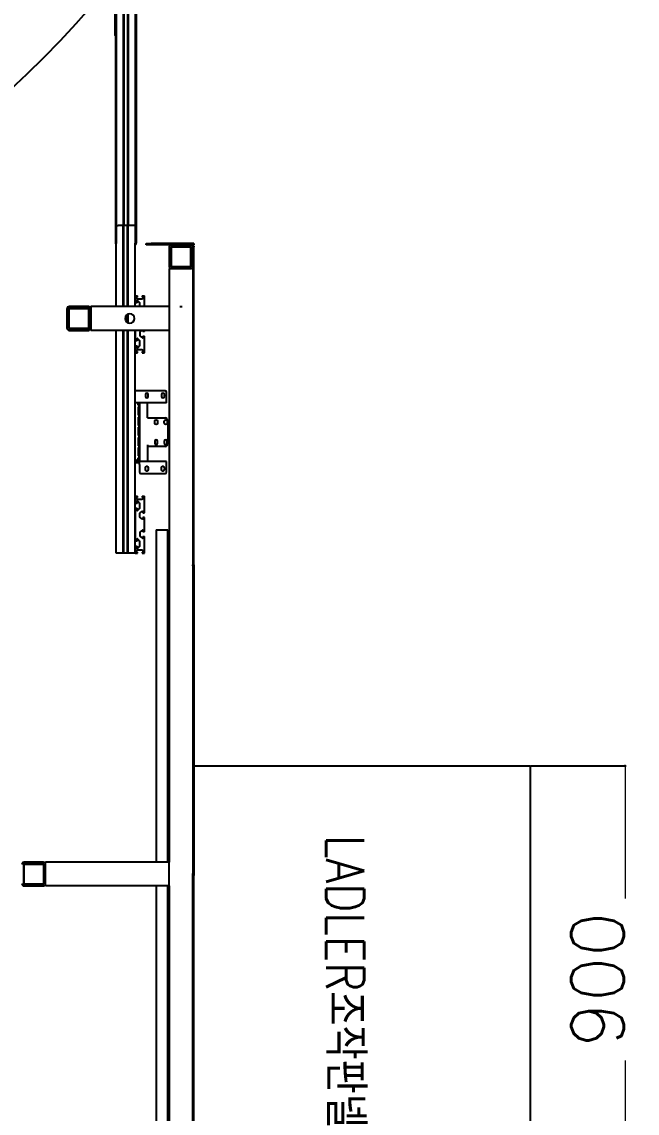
# Model space of a CAD drawing. Header units: millimetres. Extents: x 10462777 to 22643323, y 453826 to 1389191.
# Drawn here: x 11301512 to 11302807, y 580603 to 582901 of the extents above; entities that cross this region are included whole.
import ezdxf

# ---------------------------------------------------------------- set-up
doc = ezdxf.new("R2010")
doc.units = ezdxf.units.MM
doc.header["$LTSCALE"] = 200
doc.header["$MEASUREMENT"] = 0
doc.header["$PDMODE"] = 35
doc.header["$PDSIZE"] = -5
doc.layers.get('0').update_dxf_attribs({"linetype": 'CONTINUOUS'})
doc.layers.get('DEFPOINTS').update_dxf_attribs({"linetype": 'CONTINUOUS'})
doc.layers.add('5', color=4, linetype='CONTINUOUS')
doc.layers.add('TEXT', color=7, linetype='CONTINUOUS')
doc.layers.add('AM_5', color=3, linetype='CONTINUOUS', lineweight=15)
doc.layers.add('LAYOUT', color=8, linetype='CONTINUOUS', lineweight=25)
doc.styles.add('ABB', font='txt.shx ', dxfattribs={"width": 0.8, "bigfont": ' whgtxt.shx'})
doc.styles.add('굴림', font='txt.shx ', dxfattribs={"bigfont": ' whgtxt.shx'})
doc.dimstyles.new('200$0', dxfattribs={"dimscale": 200, "dimtxt": 7, "dimasz": 1, "dimexe": 2, "dimexo": 2, "dimgap": 1, "dimtad": 1, "dimdec": 0, "dimdsep": 46, "dimlunit": 6, "dimtxsty": '굴림', "dimblk": 'DIMDOT', "dimcen": 1, "dimclrd": 4, "dimclre": 4, "dimclrt": 4, "dimadec": 0, "dimazin": 0, "dimtfac": 1, "dimtdec": 0, "dimtmove": 2, "dimatfit": 3, "dimldrblk": 'DIMDOT', "dimfxl": 1, "dimtolj": 1, "dimtzin": 0, "dimlwd": -1, "dimarcsym": 0})

# ---------------------------------------------------------------- blocks, each defined once
blk = doc.blocks.new('r710ic')
at = {"layer": 'LAYOUT', "color": 3}
blk.add_circle((272041.4, 104232.6), 2050.1, dxfattribs=at)
blk = doc.blocks.new('DIMDOT')
at = {"color": 4}
blk.add_line((-2, 0), (2, 0), dxfattribs=at)
at = {"color": 7}
for radius in [0.5, 0.25]:
    blk.add_circle((0, 0), radius, dxfattribs=at)
blk = doc.blocks.new('*D285')
at = {"layer": 'AM_5', "color": 4, "linetype": 'ByBlock', "lineweight": -2, "transparency": 16777216}
for p, q in [((11302583.8, 581334.4), (11302783.8, 581334.4)), ((11302583.8, 580434.4), (11302783.8, 580434.4))]:
    blk.add_line(p, q, dxfattribs=at)
at = {"layer": 'AM_5', "color": 4, "linetype": 'ByBlock', "transparency": 16777216}
blk.add_line((11302781.8, 581333.4), (11302781.8, 580435.4), dxfattribs=at)
at = {"layer": 'DEFPOINTS', "color": 0, "transparency": 16777216}
for p in [(11302581.8, 581334.4), (11302581.8, 580434.4), (11302781.8, 580434.4)]:
    blk.add_point(p, dxfattribs=at)
at = {"layer": 'AM_5', "color": 4, "transparency": 16777216}
for p, rotation in [((11302781.8, 581334.4), 90), ((11302781.8, 580434.4), 270)]:
    blk.add_blockref('DIMDOT', p, dxfattribs=dict(at, rotation=rotation))
at = {"layer": 'AM_5', "color": 4, "transparency": 16777216, "insert": (11302723.9, 580884.4), "char_height": 111, "attachment_point": 5, "rotation": 90, "style": '굴림', "bg_fill": 3, "box_fill_scale": 1.25, "bg_fill_color": 256, "bg_fill_true_color": 13158600, "bg_fill_transparency": 0}
blk.add_mtext('\\A1;900', dxfattribs=at)

msp = doc.modelspace()

# ---------------------------------------------------------------- linework, layer by layer
at = {"ltscale": 10, "elevation": 0}
msp.add_lwpolyline([(11302581.83738, 580434.40978), (11301873.89737, 580434.40978), (11301873.89737, 581334.40978), (11302581.83738, 581334.40978)], close=True, dxfattribs=at)
at = {"layer": '5', "color": 252, "linetype": 'Continuous'}
for p, q in [((11301707.89101, 584031.32369, 0), (11301707.89101, 582883.30738, 0)), ((11301708.89503, 584031.32369, 0), (11301708.89503, 582883.30738, 0)), ((11301750.39562, 584029.12366, 0), (11301750.39562, 582435.10102, 0)), ((11301752.39564, 584029.12366, 0), (11301752.39564, 582435.10102, 0)), ((11301710.39505, 583992.12313, 0), (11301710.39505, 582883.31488, 0)), ((11301725.29526, 583992.12313, 0), (11301725.29526, 582472.10154, 0)), ((11301726.29527, 583992.12313, 0), (11301726.29527, 582472.10154, 0)), ((11301734.49539, 583992.12313, 0), (11301734.49539, 582472.10154, 0)), ((11301735.4954, 583992.12313, 0), (11301735.4954, 582472.10154, 0)), ((11301707.89101, 582883.30738, 0), (11301707.89101, 582872.95912, 0)), ((11301708.89503, 582883.30738, 0), (11301707.89101, 582883.30738, 0)), ((11301708.39102, 582883.30759, 0), (11301708.39102, 582874.30726, 0)), ((11301708.39102, 582883.30738, 0), (11301708.39102, 582872.95912, 0)), ((11301708.89103, 582883.30759, 0), (11301708.89103, 582874.30726, 0)), ((11301708.89103, 582872.95912, 0), (11301708.89103, 582883.30718, 0)), ((11301709.39103, 582892.30751, 0), (11301708.89503, 582892.30751, 0)), ((11301709.39103, 582883.30738, 0), (11301709.39103, 582893.65565, 0)), ((11301709.39103, 582883.30718, 0), (11301709.39103, 582892.30751, 0)), ((11301709.39103, 582883.30738, 0), (11301709.39103, 582434.30101, 0)), ((11301709.39103, 582883.30738, 0), (11301710.39505, 582883.30738, 0)), ((11301709.89104, 582883.30738, 0), (11301709.89104, 582893.65565, 0)), ((11301710.39505, 582883.30738, 0), (11301710.39505, 582434.30101, 0)), ((11301708.89103, 582874.30726, 0), (11301708.39102, 582874.30726, 0)), ((11301710.39505, 582472.10154, 0), (11301714.89511, 582472.10154, 0)), ((11301725.29526, 582472.10154, 0), (11301714.89511, 582472.10154, 0)), ((11301725.29526, 582301.41459, 0), (11301725.29526, 582472.10498, 0)), ((11301726.29527, 582472.10154, 0), (11301725.29526, 582472.10154, 0)), ((11301726.29527, 582301.41459, 0), (11301726.29527, 582472.10498, 0)), ((11301734.49537, 582472.10154, 0), (11301726.29529, 582472.10154, 0)), ((11301734.49539, 582301.41459, 0), (11301734.49539, 582472.10498, 0)), ((11301735.4954, 582472.10154, 0), (11301734.49539, 582472.10154, 0)), ((11301735.4954, 582301.41459, 0), (11301735.4954, 582472.10498, 0)), ((11301745.89555, 582472.10154, 0), (11301735.4954, 582472.10154, 0)), ((11301750.39562, 582472.10154, 0), (11301745.89555, 582472.10154, 0)), ((11301709.39103, 582434.30101, 0), (11301709.39103, 582433.56332, 0)), ((11301710.39505, 582434.30101, 0), (11301709.39103, 582434.30101, 0)), ((11301709.89104, 582434.30101, 0), (11301709.89104, 582433.56332, 0)), ((11301709.89504, 582433.56332, 0), (11301709.89504, 582434.30116, 0)), ((11301710.39505, 582433.56332, 0), (11301710.39505, 582434.30116, 0)), ((11301710.39505, 582301.41459, 0), (11301710.39505, 582433.56756, 0)), ((11301750.39562, 582432.10098, 0), (11301750.39562, 582435.10102, 0)), ((11301750.39562, 582301.41459, 0), (11301750.39562, 582432.11723, 0)), ((11301752.39564, 582432.10098, 0), (11301750.39562, 582432.10098, 0)), ((11301752.39564, 582432.10098, 0), (11301752.39564, 582435.10102, 0)), ((11301773.89595, 582431.40974, 0), (11301773.89595, 582434.40978, 0)), ((11301773.89595, 582434.40978, 0), (11301783.89609, 582434.40978, 0)), ((11301783.89609, 582431.40974, 0), (11301773.89595, 582431.40974, 0)), ((11301863.89723, 582434.40978, 0), (11301783.89609, 582434.40978, 0)), ((11301863.89723, 582431.40974, 0), (11301783.89609, 582431.40974, 0)), ((11301821.89663, 582426.40967, 0), (11301821.89663, 582386.4091, 0)), ((11301825.89669, 582426.40967, 0), (11301825.89669, 582386.4091, 0)), ((11301825.89669, 582387.40911, 0), (11301825.89669, 582425.40965, 0)), ((11301866.89727, 582431.40974, 0), (11301826.8967, 582431.40974, 0)), ((11301866.89727, 582427.40968, 0), (11301826.8967, 582427.40968, 0)), ((11301827.89672, 582427.40968, 0), (11301865.89726, 582427.40968, 0)), ((11301873.89737, 582434.40978, 0), (11301863.89723, 582434.40978, 0)), ((11301873.89737, 582431.40974, 0), (11301863.89723, 582431.40974, 0)), ((11301867.89728, 582386.4091, 0), (11301867.89728, 582426.40967, 0)), ((11301867.89728, 582425.40965, 0), (11301867.89728, 582387.40911, 0)), ((11301871.89734, 582429.40971, 0), (11301873.89737, 582429.40971, 0)), ((11301871.89734, 582427.40968, 0), (11301871.89734, 582429.40971, 0)), ((11301871.89734, 582427.40968, 0), (11301871.89734, 581757.40016, 0)), ((11301871.89734, 582386.4091, 0), (11301871.89734, 582426.40967, 0)), ((11301873.89737, 582434.40978, 0), (11301873.89737, 582431.40974, 0)), ((11301873.89737, 582429.40971, 0), (11301873.89737, 582427.40968, 0)), ((11301873.89737, 581757.40016, 0), (11301873.89737, 582427.40968, 0)), ((11301821.89663, 582381.40903, 0), (11301821.89663, 582301.40164, 0)), ((11301821.89663, 582381.40903, 0), (11301826.8967, 582381.40903, 0)), ((11301826.8967, 582385.40908, 0), (11301866.89727, 582385.40908, 0)), ((11301826.8967, 582381.40903, 0), (11301866.89727, 582381.40903, 0)), ((11301866.89727, 582381.40903, 0), (11301826.8967, 582381.40903, 0)), ((11301865.89726, 582385.40908, 0), (11301827.89672, 582385.40908, 0)), ((11301871.89734, 582381.40903, 0), (11301866.89727, 582381.40903, 0)), ((11301750.39562, 582324.09944, 0), (11301750.39562, 582309.09923, 0)), ((11301750.39562, 582324.09944, 0), (11301755.39569, 582324.09944, 0)), ((11301754.39567, 582309.09923, 0), (11301750.39562, 582309.09923, 0)), ((11301753.60385, 582318.88095, 0), (11301752.70812, 582320.89633, 0)), ((11301753.16504, 582321.59941, 0), (11301755.39569, 582321.59941, 0)), ((11301754.39567, 582314.0993, 0), (11301754.39567, 582309.09923, 0)), ((11301759.55851, 582309.97019, 0), (11301755.25615, 582314.44581, 0)), ((11301755.39569, 582321.59941, 0), (11301755.39569, 582324.09944, 0)), ((11301764.4462, 582317.09934, 0), (11301756.34532, 582317.09934, 0)), ((11301760.39576, 582301.40794, 0), (11301760.39576, 582307.89111, 0)), ((11301765.39583, 582324.09944, 0), (11301765.39583, 582321.59941, 0)), ((11301765.39583, 582324.09944, 0), (11301770.3959, 582324.09944, 0)), ((11301765.39583, 582321.59941, 0), (11301767.62648, 582321.59941, 0)), ((11301768.08339, 582320.89633, 0), (11301767.18767, 582318.88095, 0)), ((11301770.3959, 582301.40818, 0), (11301770.3959, 582324.09944, 0)), ((11301606.89358, 582296.40782, 0), (11301606.89358, 582256.40725, 0)), ((11301610.89363, 582296.40782, 0), (11301610.89363, 582256.40725, 0)), ((11301610.89363, 582257.40727, 0), (11301610.89363, 582295.40781, 0)), ((11301651.89422, 582301.40789, 0), (11301611.89365, 582301.40789, 0)), ((11301651.89422, 582297.40783, 0), (11301611.89365, 582297.40783, 0)), ((11301612.89366, 582297.40783, 0), (11301650.8942, 582297.40783, 0)), ((11301652.89423, 582256.40725, 0), (11301652.89423, 582296.40782, 0)), ((11301652.89423, 582295.40781, 0), (11301652.89423, 582257.40727, 0)), ((11301821.89663, 582301.40789, 0), (11301656.89429, 582301.40789, 0)), ((11301656.89429, 582301.40789, 0), (11301656.89429, 582296.40782, 0)), ((11301656.89429, 582296.40782, 0), (11301656.89429, 582256.40725, 0)), ((11301656.89429, 582256.40725, 0), (11301656.89429, 582296.40782, 0)), ((11301734.49539, 582267.71161, 0), (11301734.49539, 582285.15014, 0)), ((11301735.4954, 582267.22817, 0), (11301735.4954, 582285.63358, 0)), ((11301821.89663, 582301.40789, 0), (11301821.89663, 582296.40782, 0)), ((11301821.89663, 582296.40782, 0), (11301821.89663, 582256.40725, 0)), ((11301656.89429, 582256.40725, 0), (11301656.89429, 582251.40718, 0)), ((11301821.89663, 582256.40725, 0), (11301821.89663, 582251.40718, 0)), ((11301611.89365, 582255.40724, 0), (11301651.89422, 582255.40724, 0)), ((11301611.89365, 582251.40718, 0), (11301651.89422, 582251.40718, 0)), ((11301650.8942, 582255.40724, 0), (11301612.89366, 582255.40724, 0)), ((11301821.89663, 582251.40718, 0), (11301656.89429, 582251.40718, 0)), ((11301710.39505, 581782.09174, 0), (11301710.39505, 582251.41263, 0)), ((11301725.29526, 581782.09174, 0), (11301725.29526, 582251.41263, 0)), ((11301726.29527, 581782.09174, 0), (11301726.29527, 582251.41263, 0)), ((11301734.49539, 581782.09174, 0), (11301734.49539, 582251.41263, 0)), ((11301735.4954, 581782.09174, 0), (11301735.4954, 582251.41263, 0)), ((11301750.39562, 581782.09174, 0), (11301750.39562, 582251.41263, 0)), ((11301750.39562, 582251.40763, 0), (11301750.39562, 582229.09809, 0)), ((11301754.39567, 582234.09816, 0), (11301754.39567, 582229.09809, 0)), ((11301759.55851, 582229.96905, 0), (11301755.25615, 582234.44468, 0)), ((11301760.39576, 582247.42197, 0), (11301760.39576, 582240.77464, 0)), ((11301764.14755, 582251.40717, 0), (11301761.82349, 582249.97698, 0)), ((11301761.82349, 582238.21963, 0), (11301766.13379, 582235.56714, 0)), ((11301766.89585, 582249.09838, 0), (11301766.89585, 582251.40714, 0)), ((11301770.3959, 582249.09838, 0), (11301766.89585, 582249.09838, 0)), ((11301766.89585, 582235.99297, 0), (11301766.89585, 582239.09823, 0)), ((11301766.89585, 582239.09823, 0), (11301770.3959, 582239.09823, 0)), ((11301770.3959, 582249.09838, 0), (11301770.3959, 582251.40747, 0)), ((11301770.3959, 582204.09774, 0), (11301770.3959, 582239.09823, 0)), ((11301821.89663, 582251.39703, 0), (11301821.89663, 581131.3733, 0)), ((11301754.39567, 582229.09809, 0), (11301750.39562, 582229.09809, 0)), ((11301750.39562, 582219.09795, 0), (11301750.39562, 582204.09774, 0)), ((11301750.39562, 582219.09795, 0), (11301754.39567, 582219.09795, 0)), ((11301754.39567, 582219.09795, 0), (11301754.39567, 582214.09788, 0)), ((11301755.25615, 582213.75137, 0), (11301759.55851, 582218.22699, 0)), ((11301756.34532, 582211.09784, 0), (11301764.4462, 582211.09784, 0)), ((11301760.39576, 582220.30607, 0), (11301760.39576, 582227.88998, 0)), ((11301750.39562, 582204.09774, 0), (11301755.39569, 582204.09774, 0)), ((11301752.70812, 582207.30085, 0), (11301753.60385, 582209.31623, 0)), ((11301755.39569, 582206.59777, 0), (11301753.16504, 582206.59777, 0)), ((11301755.39569, 582204.09774, 0), (11301755.39569, 582206.59777, 0)), ((11301765.39583, 582206.59777, 0), (11301765.39583, 582204.09774, 0)), ((11301767.62648, 582206.59777, 0), (11301765.39583, 582206.59777, 0)), ((11301765.39583, 582204.09774, 0), (11301770.3959, 582204.09774, 0)), ((11301767.18767, 582209.31623, 0), (11301768.08339, 582207.30085, 0)), ((11301750.39562, 581902.09345, 0), (11301750.39562, 581887.09323, 0)), ((11301750.39562, 581902.09345, 0), (11301755.39569, 581902.09345, 0)), ((11301753.60385, 581896.87496, 0), (11301752.70812, 581898.89033, 0)), ((11301753.16504, 581899.59341, 0), (11301755.39569, 581899.59341, 0)), ((11301754.39567, 581892.09331, 0), (11301754.39567, 581887.09323, 0)), ((11301759.55851, 581887.96419, 0), (11301755.25615, 581892.43982, 0)), ((11301755.39569, 581899.59341, 0), (11301755.39569, 581902.09345, 0)), ((11301764.4462, 581895.09335, 0), (11301756.34532, 581895.09335, 0)), ((11301765.39583, 581902.09345, 0), (11301765.39583, 581899.59341, 0)), ((11301765.39583, 581902.09345, 0), (11301770.3959, 581902.09345, 0)), ((11301765.39583, 581899.59341, 0), (11301767.62648, 581899.59341, 0)), ((11301768.08339, 581898.89033, 0), (11301767.18767, 581896.87496, 0)), ((11301770.3959, 581867.09295, 0), (11301770.3959, 581902.09345, 0)), ((11301754.39567, 581887.09323, 0), (11301750.39562, 581887.09323, 0)), ((11301750.39562, 581877.09309, 0), (11301750.39562, 581807.0921, 0)), ((11301750.39562, 581877.09309, 0), (11301754.39567, 581877.09309, 0)), ((11301754.39567, 581877.09309, 0), (11301754.39567, 581872.09302, 0)), ((11301755.25615, 581871.74651, 0), (11301759.55851, 581876.22213, 0)), ((11301760.39576, 581878.30121, 0), (11301760.39576, 581885.88512, 0)), ((11301761.82349, 581867.97155, 0), (11301766.13379, 581870.62405, 0)), ((11301766.89585, 581870.19821, 0), (11301766.89585, 581867.09295, 0)), ((11301766.89585, 581867.09295, 0), (11301770.3959, 581867.09295, 0)), ((11301760.39576, 581858.76922, 0), (11301760.39576, 581865.41654, 0)), ((11301766.13379, 581853.56171, 0), (11301761.82349, 581856.21421, 0)), ((11301766.89585, 581857.09281, 0), (11301766.89585, 581853.98755, 0)), ((11301770.3959, 581857.09281, 0), (11301766.89585, 581857.09281, 0)), ((11301770.3959, 581827.09238, 0), (11301770.3959, 581857.09281, 0)), ((11301760.39576, 581825.41597, 0), (11301760.39576, 581818.76865, 0)), ((11301766.13379, 581830.62348, 0), (11301761.82349, 581827.97098, 0)), ((11301766.89585, 581827.09238, 0), (11301766.89585, 581830.19764, 0)), ((11301770.3959, 581827.09238, 0), (11301766.89585, 581827.09238, 0)), ((11301794.39624, 581831.40122, 0), (11301794.39624, 581131.37877, 0)), ((11301794.39624, 581831.40122, 0), (11301806.89642, 581831.40122, 0)), ((11301806.89642, 581831.40122, 0), (11301819.3966, 581831.40122, 0)), ((11301819.3966, 581131.37877, 0), (11301819.3966, 581831.40122, 0)), ((11301754.39567, 581807.0921, 0), (11301750.39562, 581807.0921, 0)), ((11301750.39562, 581797.09196, 0), (11301750.39562, 581782.09174, 0)), ((11301750.39562, 581797.09196, 0), (11301754.39567, 581797.09196, 0)), ((11301754.39567, 581812.09217, 0), (11301754.39567, 581807.0921, 0)), ((11301754.39567, 581797.09196, 0), (11301754.39567, 581792.09188, 0)), ((11301759.55851, 581807.96306, 0), (11301755.25615, 581812.43868, 0)), ((11301760.39576, 581798.30007, 0), (11301760.39576, 581805.88398, 0)), ((11301761.82349, 581816.21364, 0), (11301766.13379, 581813.56114, 0)), ((11301766.89585, 581813.98698, 0), (11301766.89585, 581817.09224, 0)), ((11301766.89585, 581817.09224, 0), (11301770.3959, 581817.09224, 0)), ((11301770.3959, 581782.09174, 0), (11301770.3959, 581817.09224, 0)), ((11301725.29526, 581782.09174, 0), (11301710.39505, 581782.09174, 0)), ((11301726.29527, 581782.09174, 0), (11301725.29526, 581782.09174, 0)), ((11301734.49537, 581782.09174, 0), (11301726.29529, 581782.09174, 0)), ((11301735.4954, 581782.09174, 0), (11301734.49539, 581782.09174, 0)), ((11301750.39562, 581782.09174, 0), (11301735.4954, 581782.09174, 0)), ((11301750.39562, 581782.09174, 0), (11301755.39569, 581782.09174, 0)), ((11301752.70812, 581785.29486, 0), (11301753.60385, 581787.31023, 0)), ((11301755.39569, 581784.59178, 0), (11301753.16504, 581784.59178, 0)), ((11301755.25615, 581791.74537, 0), (11301759.55851, 581796.221, 0)), ((11301755.39569, 581782.09174, 0), (11301755.39569, 581784.59178, 0)), ((11301756.34532, 581789.09184, 0), (11301764.4462, 581789.09184, 0)), ((11301765.39583, 581784.59178, 0), (11301765.39583, 581782.09174, 0)), ((11301767.62648, 581784.59178, 0), (11301765.39583, 581784.59178, 0)), ((11301765.39583, 581782.09174, 0), (11301770.3959, 581782.09174, 0)), ((11301767.18767, 581787.31023, 0), (11301768.08339, 581785.29486, 0)), ((11301871.89734, 581755.40014, 0), (11301871.89734, 581757.40016, 0)), ((11301871.89734, 581755.40014, 0), (11301873.89737, 581755.40014, 0)), ((11301873.89737, 581755.40014, 0), (11301871.89734, 581755.40014, 0)), ((11301871.89734, 581755.40014, 0), (11301871.89734, 581753.40011, 0)), ((11301871.89734, 581753.40011, 0), (11301871.89734, 581107.39093, 0)), ((11301873.89737, 581757.40016, 0), (11301873.89737, 581755.40014, 0)), ((11301873.89737, 581755.40014, 0), (11301873.89737, 581753.40011, 0)), ((11301873.89737, 581753.40011, 0), (11301873.89737, 581107.39093, 0)), ((11301556.89287, 581131.39127, 0), (11301516.8923, 581131.39127, 0)), ((11301821.89663, 581131.39127, 0), (11301561.89294, 581131.39127, 0)), ((11301561.89294, 581126.3912, 0), (11301561.89294, 581131.39127, 0)), ((11301821.89663, 581126.3912, 0), (11301821.89663, 581131.39127, 0)), ((11301515.89228, 581126.3912, 0), (11301515.89228, 581086.39063, 0)), ((11301515.89228, 581087.39065, 0), (11301515.89228, 581125.39119, 0)), ((11301556.89287, 581127.39122, 0), (11301516.8923, 581127.39122, 0)), ((11301517.89231, 581127.39122, 0), (11301555.89285, 581127.39122, 0)), ((11301557.89288, 581086.39063, 0), (11301557.89288, 581126.3912, 0)), ((11301557.89288, 581125.39119, 0), (11301557.89288, 581087.39065, 0)), ((11301561.89294, 581086.39063, 0), (11301561.89294, 581126.3912, 0)), ((11301561.89294, 581086.39063, 0), (11301561.89294, 581126.3912, 0)), ((11301821.89663, 581086.39063, 0), (11301821.89663, 581126.3912, 0)), ((11301871.89734, 581105.3909, 0), (11301871.89734, 581107.39093, 0)), ((11301873.89737, 581107.39093, 0), (11301873.89737, 581105.3909, 0)), ((11301516.8923, 581085.39062, 0), (11301556.89287, 581085.39062, 0)), ((11301555.89285, 581085.39062, 0), (11301517.89231, 581085.39062, 0)), ((11301561.89294, 581081.39056, 0), (11301561.89294, 581086.39063, 0)), ((11301821.89663, 581081.39056, 0), (11301821.89663, 581086.39063, 0)), ((11301873.89737, 581105.3909, 0), (11301871.89734, 581105.3909, 0)), ((11301871.89734, 581105.3909, 0), (11301873.89737, 581105.3909, 0)), ((11301871.89734, 581103.39087, 0), (11301871.89734, 581105.3909, 0)), ((11301871.89734, 580457.3817, 0), (11301871.89734, 581103.39087, 0)), ((11301873.89737, 581105.3909, 0), (11301873.89737, 581103.39087, 0)), ((11301873.89737, 580457.3817, 0), (11301873.89737, 581103.39087, 0)), ((11301516.8923, 581081.39056, 0), (11301556.89287, 581081.39056, 0)), ((11301821.89663, 581081.39056, 0), (11301561.89294, 581081.39056, 0)), ((11301794.39624, 581081.38822, 0), (11301794.39624, 580181.37778, 0)), ((11301819.3966, 580181.37778, 0), (11301819.3966, 581081.38822, 0)), ((11301821.89663, 581081.40853, 0), (11301821.89663, 579831.37281, 0))]:
    msp.add_line(p, q, dxfattribs=at)
at = {"layer": '5', "color": 172, "linetype": 'Continuous'}
for p, q in [((11301844.39695, 582301.40789, 0), (11301849.39702, 582301.40789, 0)), ((11301844.39695, 582301.40789, 0), (11301849.39702, 582301.40789, 0)), ((11301844.39695, 582301.40789, 0), (11301849.39702, 582301.40789, 0)), ((11301844.39695, 582301.40789, 0), (11301849.39702, 582301.40789, 0)), ((11301844.39695, 582301.40789, 0), (11301849.39702, 582301.40789, 0)), ((11301844.39695, 582301.40789, 0), (11301849.39702, 582301.40789, 0)), ((11301821.89663, 581103.89088, 0), (11301821.89663, 581108.89095, 0))]:
    msp.add_line(p, q, dxfattribs=at)
at = {"layer": '5', "color": 163, "linetype": 'Continuous'}
for p, q in [((11301813.49651, 582124.0966, 0), (11301750.39655, 582124.0966, 0)), ((11301816.49655, 582105.09633, 0), (11301816.49655, 582121.09656, 0)), ((11301753.49566, 582098.59624, 0), (11301750.39562, 582098.59624, 0)), ((11301816.49655, 582099.09625, 0), (11301750.39615, 582099.09625, 0)), ((11301756.83983, 582098.59624, 0), (11301753.49566, 582098.59624, 0)), ((11301756.83983, 582094.09617, 0), (11301756.83983, 582098.59624, 0)), ((11301756.83986, 582098.59624, 0), (11301758.44013, 582098.59624, 0)), ((11301758.44013, 582098.59624, 0), (11301758.44013, 582094.09617, 0)), ((11301759.49574, 582098.59624, 0), (11301758.44013, 582098.59624, 0)), ((11301759.49574, 582098.59624, 0), (11301759.49574, 581978.59453, 0)), ((11301771.99592, 582116.09649, 0), (11301771.99592, 582112.09643, 0)), ((11301776.49599, 582097.59622, 0), (11301776.49599, 582098.69432, 0)), ((11301776.49599, 582068.59581, 0), (11301776.49599, 582097.59622, 0)), ((11301777.99601, 582112.09643, 0), (11301777.99601, 582116.09649, 0)), ((11301805.99641, 582116.09649, 0), (11301805.99641, 582112.09643, 0)), ((11301811.99649, 582112.09643, 0), (11301811.99649, 582116.09649, 0)), ((11301816.49655, 582099.09625, 0), (11301816.49655, 582105.09633, 0)), ((11301758.44013, 582094.09617, 0), (11301756.83983, 582094.09617, 0)), ((11301756.83983, 582090.09612, 0), (11301756.83983, 582072.69587, 0)), ((11301758.44013, 582090.09612, 0), (11301756.83983, 582090.09612, 0)), ((11301756.83983, 582072.69587, 0), (11301758.44013, 582072.69587, 0)), ((11301758.44013, 582072.69587, 0), (11301758.44013, 582090.09612, 0)), ((11301756.83983, 582068.69581, 0), (11301756.83983, 582051.29557, 0)), ((11301758.44013, 582068.69581, 0), (11301756.83983, 582068.69581, 0)), ((11301756.83983, 582051.29557, 0), (11301758.44013, 582051.29557, 0)), ((11301758.44013, 582051.29557, 0), (11301758.44013, 582068.69581, 0)), ((11301776.49599, 582067.09579, 0), (11301776.49599, 582068.59581, 0)), ((11301776.49599, 582067.09579, 0), (11301814.30037, 582067.09579, 0)), ((11301791.7962, 582056.09563, 0), (11301791.7962, 582060.09569, 0)), ((11301797.79629, 582060.09569, 0), (11301797.79629, 582056.09563, 0)), ((11301811.79649, 582056.09563, 0), (11301811.79649, 582060.09569, 0)), ((11301819.09467, 582061.79187, 0), (11301816.89848, 582065.59577, 0)), ((11301817.79657, 582060.09569, 0), (11301817.79657, 582056.09563, 0)), ((11301819.4966, 582060.29185, 0), (11301819.4966, 582013.89888, 0)), ((11301756.83983, 582047.29551, 0), (11301756.83983, 582029.89526, 0)), ((11301758.44013, 582047.29551, 0), (11301756.83983, 582047.29551, 0)), ((11301756.83983, 582029.89526, 0), (11301758.44013, 582029.89526, 0)), ((11301758.44013, 582029.89526, 0), (11301758.44013, 582047.29551, 0)), ((11301756.83983, 582025.89521, 0), (11301756.83983, 582008.49496, 0)), ((11301758.44013, 582025.89521, 0), (11301756.83983, 582025.89521, 0)), ((11301756.83983, 582008.49496, 0), (11301758.44013, 582008.49496, 0)), ((11301756.83983, 582004.4949, 0), (11301756.83983, 581987.09465, 0)), ((11301758.44013, 582004.4949, 0), (11301756.83983, 582004.4949, 0)), ((11301758.44013, 582008.49496, 0), (11301758.44013, 582025.89521, 0)), ((11301758.44013, 581987.09465, 0), (11301758.44013, 582004.4949, 0)), ((11301776.49599, 582010.09498, 0), (11301776.49599, 582005.59492, 0)), ((11301814.30037, 582007.09494, 0), (11301776.49599, 582007.09494, 0)), ((11301776.49599, 582005.59492, 0), (11301776.49599, 581976.59451, 0)), ((11301791.7962, 582018.09509, 0), (11301791.7962, 582014.09504, 0)), ((11301797.79629, 582014.09504, 0), (11301797.79629, 582018.09509, 0)), ((11301811.79649, 582018.09509, 0), (11301811.79649, 582014.09504, 0)), ((11301816.89848, 582008.59496, 0), (11301819.09467, 582012.39886, 0)), ((11301817.79657, 582014.09504, 0), (11301817.79657, 582018.09509, 0)), ((11301756.83983, 581987.09465, 0), (11301758.44013, 581987.09465, 0)), ((11301756.83983, 581978.59453, 0), (11301756.83983, 581983.0946, 0)), ((11301756.83983, 581983.0946, 0), (11301758.44013, 581983.0946, 0)), ((11301758.44013, 581983.0946, 0), (11301758.44013, 581978.59453, 0)), ((11301776.49599, 581981.09457, 0), (11301776.49599, 581975.49641, 0)), ((11301753.49566, 581972.09444, 0), (11301750.39538, 581972.09444, 0)), ((11301753.49566, 581974.75036, 0), (11301750.39568, 581974.75036, 0)), ((11301750.39568, 581973.15005, 0), (11301753.49566, 581973.15005, 0)), ((11301753.49566, 581978.09453, 0), (11301753.49566, 581978.59453, 0)), ((11301753.49566, 581978.59453, 0), (11301756.83983, 581978.59453, 0)), ((11301753.49566, 581978.09453, 0), (11301753.49566, 581974.75036, 0)), ((11301756.4957, 581975.09448, 0), (11301753.49566, 581975.09448, 0)), ((11301753.49566, 581974.75032, 0), (11301753.49566, 581973.15005, 0)), ((11301753.49566, 581973.15005, 0), (11301753.49566, 581972.09444, 0)), ((11301756.4957, 581972.09444, 0), (11301753.49566, 581972.09444, 0)), ((11301756.4957, 581978.59453, 0), (11301756.4957, 581975.59449, 0)), ((11301759.49574, 581975.59449, 0), (11301756.4957, 581975.59449, 0)), ((11301759.49574, 581975.09448, 0), (11301756.4957, 581975.09448, 0)), ((11301756.4957, 581972.09444, 0), (11301756.4957, 581975.09448, 0)), ((11301759.49574, 581972.09444, 0), (11301756.4957, 581972.09444, 0)), ((11301756.83986, 581978.59453, 0), (11301758.44013, 581978.59453, 0)), ((11301758.44013, 581978.59453, 0), (11301759.49574, 581978.59453, 0)), ((11301759.49574, 581978.59453, 0), (11301759.49574, 581975.59449, 0)), ((11301816.49655, 581975.09448, 0), (11301759.49574, 581975.09448, 0)), ((11301759.49574, 581969.0944, 0), (11301759.49574, 581975.09448, 0)), ((11301759.49574, 581969.0944, 0), (11301759.49574, 581953.09417, 0)), ((11301771.99592, 581958.09424, 0), (11301771.99592, 581962.0943, 0)), ((11301777.99601, 581962.0943, 0), (11301777.99601, 581958.09424, 0)), ((11301805.99641, 581958.09424, 0), (11301805.99641, 581962.0943, 0)), ((11301811.99649, 581962.0943, 0), (11301811.99649, 581958.09424, 0)), ((11301816.49655, 581969.0944, 0), (11301816.49655, 581975.09448, 0)), ((11301816.49655, 581953.09417, 0), (11301816.49655, 581969.0944, 0)), ((11301762.49579, 581950.09413, 0), (11301813.49651, 581950.09413, 0))]:
    msp.add_line(p, q, dxfattribs=at)
at = {"layer": '5', "color": 252, "linetype": 'Continuous', "extrusion": (0, 0, -1)}
msp.add_circle((-11301739.39546, 582276.40754, 0), 10.00014, dxfattribs=at)
for centre, radius, start, end in [((-11301709.14103, 582893.65565, 0), 0.25, 10.26469075, 180), ((-11301709.14103, 582893.65565, 0), 0.75001, 70.85497778, 180), ((-11301708.64102, 582872.95912, 0), 0.75001, 180, 0), ((-11301708.64102, 582872.95912, 0), 0.25, 180, 0), ((-11301753.16504, 582321.0994, 0), 0.50001, 336.03751092, 90), ((-11301756.34532, 582320.09938, 0), 3.00004, 270, 336.03751092), ((-11301764.4462, 582320.09938, 0), 3.00004, 203.96248908, 270), ((-11301767.62648, 582321.0994, 0), 0.50001, 90, 203.96248908), ((-11301756.34532, 582208.09779, 0), 3.00004, 23.96248908, 90), ((-11301764.4462, 582208.09779, 0), 3.00004, 90, 156.03751092), ((-11301753.16504, 582207.09778, 0), 0.50001, 270, 23.96248908), ((-11301767.62648, 582207.09778, 0), 0.50001, 156.03751092, 270), ((-11301753.16504, 581899.0934, 0), 0.50001, 336.03751092, 90), ((-11301756.34532, 581898.09339, 0), 3.00004, 270, 336.03751092), ((-11301764.4462, 581898.09339, 0), 3.00004, 203.96248908, 270), ((-11301767.62648, 581899.0934, 0), 0.50001, 90, 203.96248908), ((-11301763.3958, 581865.41654, 0), 3.00004, 0, 58.39249774), ((-11301766.39584, 581870.19821, 0), 0.50001, 58.39249774, 180), ((-11301763.3958, 581858.76922, 0), 3.00004, 301.60750226, 0), ((-11301766.39584, 581853.98755, 0), 0.50001, 180, 301.60750226), ((-11301753.16504, 581785.09179, 0), 0.50001, 270, 23.96248908), ((-11301756.34532, 581786.0918, 0), 3.00004, 23.96248908, 90), ((-11301764.4462, 581786.0918, 0), 3.00004, 90, 156.03751092), ((-11301767.62648, 581785.09179, 0), 0.50001, 156.03751092, 270)]:
    msp.add_arc(centre, radius, start, end, dxfattribs=at)
at = {"layer": '5', "color": 252, "linetype": 'Continuous'}
for centre, radius, start, end in [((11301709.89304, 582433.56332, 0), 0.50201, 180, 0), ((11301709.89304, 582433.56332, 0), 0.002, 180, 0), ((11301826.8967, 582426.40967, 0), 5.00007, 90, 180), ((11301826.8967, 582426.40967, 0), 1.00001, 90, 180), ((11301827.89672, 582425.40965, 0), 2.00003, 90, 180), ((11301865.89726, 582425.40965, 0), 2.00003, 0, 90), ((11301866.89727, 582426.40967, 0), 5.00007, 0, 90), ((11301866.89727, 582426.40967, 0), 1.00001, 0, 90), ((11301826.8967, 582386.4091, 0), 5.00007, 180, 270), ((11301827.89672, 582387.40911, 0), 2.00003, 180, 270), ((11301826.8967, 582386.4091, 0), 1.00001, 180, 270), ((11301865.89726, 582387.40911, 0), 2.00003, 270, 0), ((11301866.89727, 582386.4091, 0), 1.00001, 270, 0), ((11301866.89727, 582386.4091, 0), 5.00007, 270, 0), ((11301754.89568, 582314.0993, 0), 0.50001, 43.86926731, 180), ((11301757.39571, 582307.89111, 0), 3.00004, 0, 43.86926731), ((11301611.89365, 582296.40782, 0), 5.00007, 90, 180), ((11301611.89365, 582296.40782, 0), 1.00001, 90, 180), ((11301612.89366, 582295.40781, 0), 2.00003, 90, 180), ((11301650.8942, 582295.40781, 0), 2.00003, 0, 90), ((11301651.89422, 582296.40782, 0), 5.00007, 0, 90), ((11301651.89422, 582296.40782, 0), 1.00001, 0, 90), ((11301611.89365, 582256.40725, 0), 5.00007, 180, 270), ((11301612.89366, 582257.40727, 0), 2.00003, 180, 270), ((11301611.89365, 582256.40725, 0), 1.00001, 180, 270), ((11301650.8942, 582257.40727, 0), 2.00003, 270, 0), ((11301651.89422, 582256.40725, 0), 5.00007, 270, 0), ((11301651.89422, 582256.40725, 0), 1.00001, 270, 0), ((11301754.89568, 582234.09816, 0), 0.50001, 43.86926731, 180), ((11301763.3958, 582247.42197, 0), 3.00004, 121.60750226, 180), ((11301763.3958, 582240.77464, 0), 3.00004, 180, 238.39249774), ((11301766.39584, 582235.99297, 0), 0.50001, 238.39249774, 0), ((11301754.89568, 582214.09788, 0), 0.50001, 180, 316.13073269), ((11301757.39571, 582227.88998, 0), 3.00004, 0, 43.86926731), ((11301757.39571, 582220.30607, 0), 3.00004, 316.13073269, 0), ((11301754.89568, 581892.09331, 0), 0.50001, 43.86926731, 180), ((11301754.89568, 581872.09302, 0), 0.50001, 180, 316.13073269), ((11301757.39571, 581885.88512, 0), 3.00004, 0, 43.86926731), ((11301757.39571, 581878.30121, 0), 3.00004, 316.13073269, 0), ((11301763.3958, 581825.41597, 0), 3.00004, 121.60750226, 180), ((11301766.39584, 581830.19764, 0), 0.50001, 0, 121.60750226), ((11301754.89568, 581812.09217, 0), 0.50001, 43.86926731, 180), ((11301757.39571, 581805.88398, 0), 3.00004, 0, 43.86926731), ((11301757.39571, 581798.30007, 0), 3.00004, 316.13073269, 0), ((11301763.3958, 581818.76865, 0), 3.00004, 180, 238.39249774), ((11301766.39584, 581813.98698, 0), 0.50001, 238.39249774, 0), ((11301754.89568, 581792.09188, 0), 0.50001, 180, 316.13073269), ((11301516.8923, 581126.3912, 0), 5.00007, 90, 180), ((11301556.89287, 581126.3912, 0), 5.00007, 0, 90), ((11301516.8923, 581126.3912, 0), 1.00001, 90, 180), ((11301517.89231, 581125.39119, 0), 2.00003, 90, 180), ((11301555.89285, 581125.39119, 0), 2.00003, 0, 90), ((11301556.89287, 581126.3912, 0), 1.00001, 0, 90), ((11301516.8923, 581086.39063, 0), 5.00007, 180, 270), ((11301517.89231, 581087.39065, 0), 2.00003, 180, 270), ((11301516.8923, 581086.39063, 0), 1.00001, 180, 270), ((11301555.89285, 581087.39065, 0), 2.00003, 270, 0), ((11301556.89287, 581086.39063, 0), 1.00001, 270, 0), ((11301556.89287, 581086.39063, 0), 5.00007, 270, 0)]:
    msp.add_arc(centre, radius, start, end, dxfattribs=at)
at = {"layer": '5', "color": 163, "linetype": 'Continuous'}
for centre, start, end in [((11301774.99596, 582116.09649, 0), 0, 180), ((11301808.99645, 582116.09649, 0), 0, 180), ((11301813.49651, 582121.09656, 0), 0, 90), ((11301774.99596, 582112.09643, 0), 180, 0), ((11301808.99645, 582112.09643, 0), 180, 0), ((11301814.30037, 582064.09575, 0), 30.00000006, 90), ((11301816.49655, 582060.29185, 0), 0, 30.00000006), ((11301794.79625, 582018.09509, 0), 0, 180), ((11301794.79625, 582014.09504, 0), 180, 0), ((11301814.79653, 582018.09509, 0), 0, 180), ((11301814.79653, 582014.09504, 0), 180, 0), ((11301814.30037, 582010.09498, 0), 270, 329.99999994), ((11301816.49655, 582013.89888, 0), 329.99999994, 0), ((11301762.49579, 581953.09417, 0), 180, 270), ((11301813.49651, 581953.09417, 0), 270, 0)]:
    msp.add_arc(centre, 3.00004, start, end, dxfattribs=at)
at = {"layer": '5', "color": 163, "linetype": 'Continuous', "extrusion": (0, 0, -1)}
for centre, start, end in [((-11301794.79625, 582060.09569, 0), 0, 180), ((-11301794.79625, 582056.09563, 0), 180, 0), ((-11301814.79653, 582060.09569, 0), 0, 180), ((-11301814.79653, 582056.09563, 0), 180, 0), ((-11301774.99596, 581962.0943, 0), 0, 180), ((-11301774.99596, 581958.09424, 0), 180, 0), ((-11301808.99645, 581962.0943, 0), 0, 180), ((-11301808.99645, 581958.09424, 0), 180, 0)]:
    msp.add_arc(centre, 3.00004, start, end, dxfattribs=at)

# ---------------------------------------------------------------- block references
at = {"layer": 'LAYOUT', "color": 2, "rotation": 270}
msp.add_blockref('r710ic', (11195875.24796, 856316.46559, 0), dxfattribs=at)

# ---------------------------------------------------------------- texts
at = {"layer": 'TEXT', "lineweight": -3, "style": 'ABB', "width": 0.85}
msp.add_text('LADLER조작판넬', height=80, rotation=270, dxfattribs=at).set_placement((11302152.7366, 581188.72814, 0))

# ---------------------------------------------------------------- next in the draw order: dimensions: what is measured, and where the dimension line sits
at = {"layer": 'AM_5'}
dim = msp.add_aligned_dim(p1=(11302581.83738, 581334.40978, 0), p2=(11302581.83738, 580434.40978, 0), distance=199.99373, dimstyle='200$0', override={"dimscale": 1, "dimtxt": 111, "dimfxl": 2, "dimtfill": 1, "dimarcsym": 1}, dxfattribs=at)
dim.commit()
dim.dimension.update_dxf_attribs({"geometry": '*D285', "text_midpoint": (11302723.92699, 580884.40978, 0)})

doc.saveas('drawing.dxf')
